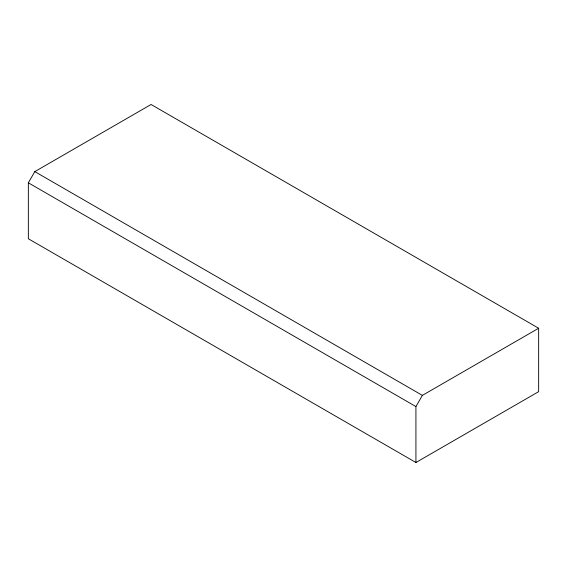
<?xml version="1.0" encoding="UTF-8"?>
<svg xmlns="http://www.w3.org/2000/svg" width="567" height="567" viewBox="0 0 567 567"><rect width="100%" height="100%" fill="white"/><g stroke="black" fill="none" stroke-linecap="round" stroke-linejoin="round"><path stroke-width="0.85" d="M28.35 182.808L34.807 171.617L151.077 104.491L538.65 328.25L538.65 391.655L415.923 462.509L28.35 238.75L28.35 182.808L415.923 406.567L415.923 462.509M415.923 406.567L422.38 395.383L538.65 328.25M34.807 171.617L422.38 395.383"/></g></svg>
